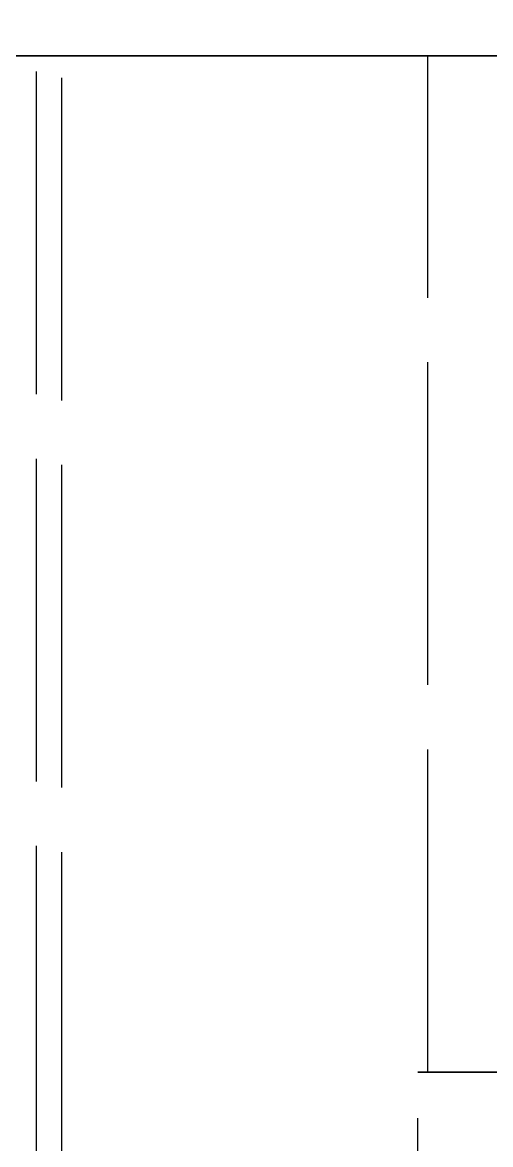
# Model space of a CAD drawing. Header units: millimetres. Extents: x -9 to 243, y -53 to 196.
# Drawn here: x 152.695 to 154.536, y -12.485 to -8.068 of the extents above; entities that cross this region are included whole.
import ezdxf

# ---------------------------------------------------------------- set-up
doc = ezdxf.new("R2010")
doc.units = ezdxf.units.MM
doc.linetypes.add('DASHED', pattern=[1.524, 1.27, -0.254])
doc.layers.add('HIDDEN', color=8, linetype='DASHED')

msp = doc.modelspace()

# ---------------------------------------------------------------- linework, layer by layer
at = {"layer": 'HIDDEN'}
for points in [[(152.85, -18.7), (152.85, -0.4)], [(154.68333, -8.2), (154.44524, -8.2), (154.20714, -8.2), (153.96905, -8.2), (153.73095, -8.2), (153.49286, -8.2), (153.25476, -8.2), (153.01667, -8.2), (152.77857, -8.2), (152.54048, -8.2)], [(152.65667, -8.2), (152.70333, -8.2), (152.75, -8.2), (152.79667, -8.2), (152.84333, -8.2), (152.89, -8.2), (152.93667, -8.2), (152.98333, -8.2), (153.03, -8.2), (153.07667, -8.2), (153.12333, -8.2), (153.17, -8.2), (153.21667, -8.2), (153.26333, -8.2), (153.31, -8.2), (153.35667, -8.2), (153.40333, -8.2), (153.45, -8.2), (153.49667, -8.2), (153.54333, -8.2), (153.59, -8.2), (153.63667, -8.2), (153.68333, -8.2), (153.73, -8.2), (153.77667, -8.2), (153.82333, -8.2), (153.87, -8.2), (153.91667, -8.2), (153.96333, -8.2), (154.01, -8.2), (154.05667, -8.2), (154.10333, -8.2), (154.15, -8.2), (154.19667, -8.2), (154.24333, -8.2), (154.29, -8.2)], [(154.54187, -8.2), (154.49817, -8.2), (154.45446, -8.2), (154.41076, -8.2), (154.36705, -8.2), (154.32335, -8.2), (154.27964, -8.2), (154.23594, -8.2), (154.19224, -8.2), (154.14853, -8.2), (154.10483, -8.2), (154.06112, -8.2), (154.01742, -8.2), (153.97372, -8.2), (153.93001, -8.2), (153.88631, -8.2), (153.8426, -8.2), (153.7989, -8.2), (153.75519, -8.2), (153.71149, -8.2), (153.66779, -8.2), (153.62408, -8.2), (153.58038, -8.2), (153.53667, -8.2), (153.49297, -8.2), (153.44927, -8.2), (153.40556, -8.2), (153.36186, -8.2), (153.31815, -8.2), (153.27445, -8.2), (153.23075, -8.2), (153.18704, -8.2), (153.14334, -8.2), (153.09963, -8.2), (153.05593, -8.2), (153.01222, -8.2), (152.96852, -8.2), (152.92482, -8.2), (152.88111, -8.2), (152.83741, -8.2), (152.7937, -8.2), (152.75, -8.2)], [(152.75, -8.2), (152.84683, -8.2), (152.94365, -8.2), (153.04048, -8.2), (153.1373, -8.2), (153.23413, -8.2), (153.33095, -8.2), (153.42778, -8.2), (153.5246, -8.2), (153.62143, -8.2), (153.71825, -8.2), (153.81508, -8.2), (153.9119, -8.2), (154.00873, -8.2), (154.10556, -8.2), (154.20238, -8.2), (154.29921, -8.2), (154.39603, -8.2), (154.49286, -8.2), (154.58968, -8.2)], [(152.75, -20.2), (152.75, -8.2)], [(154.29, -12.2), (154.29, -8.2)], [(154.29, -12.2), (154.29, -8.2)], [(154.29, -8.2), (155.50336, -8.2)], [(154.55982, -12.2), (154.5254, -12.2), (154.49097, -12.2), (154.45655, -12.2), (154.42212, -12.2), (154.3877, -12.2), (154.35327, -12.2), (154.31885, -12.2), (154.28442, -12.2), (154.25, -12.2)], [(154.25, -12.2), (154.39603, -12.2), (154.54206, -12.2)], [(154.25, -16.7), (154.25, -12.2)], [(154.56032, -12.2), (154.52653, -12.2), (154.49274, -12.2), (154.45895, -12.2), (154.42516, -12.2), (154.39137, -12.2), (154.35758, -12.2), (154.32379, -12.2), (154.29, -12.2)], [(154.29, -12.2), (155.50336, -12.2)]]:
    msp.add_lwpolyline(points, dxfattribs=at)

doc.saveas('drawing.dxf')
